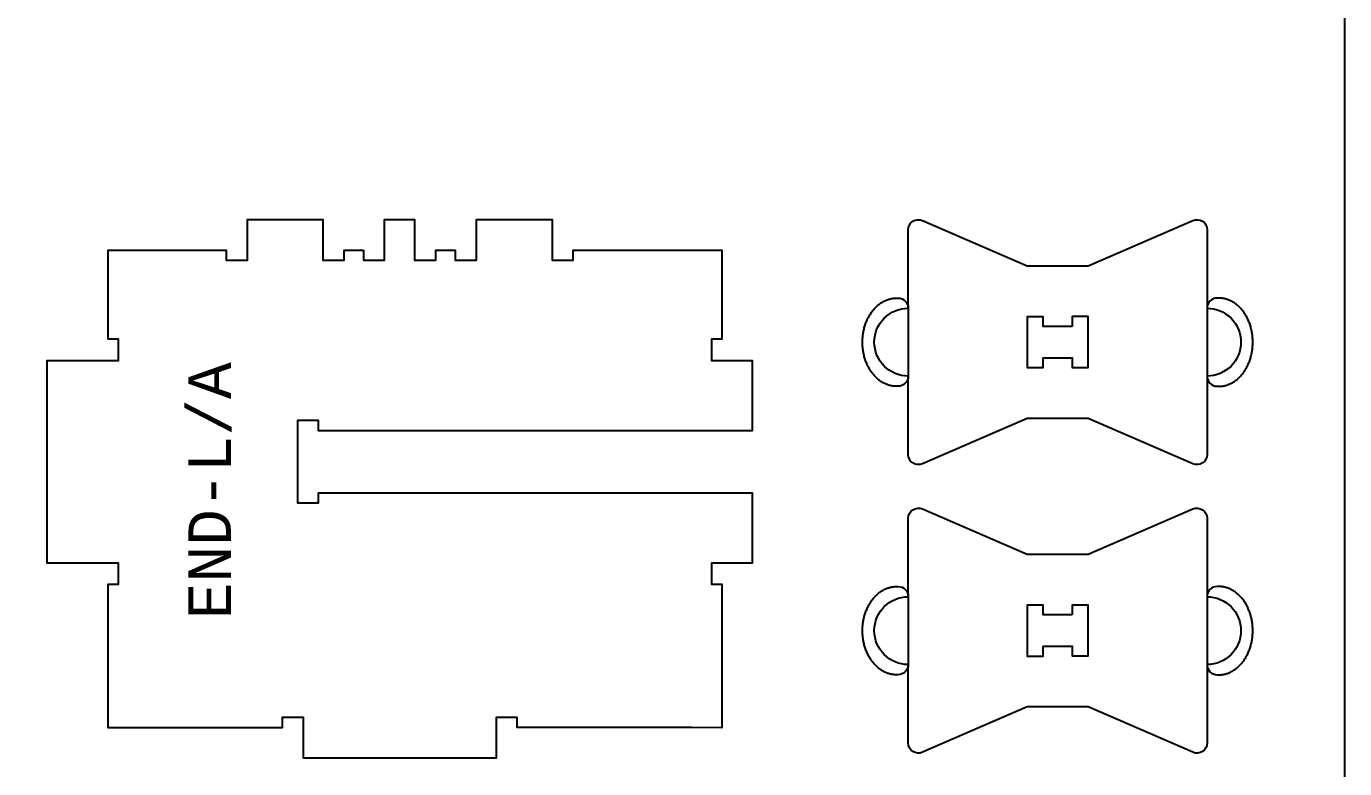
# Model space of a CAD drawing. Header units: millimetres. Extents: x -30 to 12678, y 0 to 23683.
# Drawn here: x 5416 to 6193, y 3286 to 3723 of the extents above; entities that cross this region are included whole.
import ezdxf

# ---------------------------------------------------------------- set-up
doc = ezdxf.new("R2010")
doc.units = ezdxf.units.MM
for name, color, linetype, true_color in [('0_SHEET_SPRUCEPLY_2440X122', 1, 'Continuous', 0xff0000), ('1_ANYTOOL_1MMDEEP_LABELS_S', 2, 'Continuous', 0xffff00), ('3_ANYTOOL_CUTTHROUGH_INSID', 4, 'Continuous', 0x00ffff), ('4_ANYTOOL_CUTTHROUGH_OUTSI', 5, 'Continuous', 0x0000ff), ('5_ANYTOOL_HALF_MILL_9MM_IN', 3, 'Continuous', 0x00ff00)]:
    doc.layers.add(name, color=color, linetype=linetype, true_color=true_color)
doc.styles.add('MONOTXT_REGULAR', font='')
doc.styles.get('MONOTXT_REGULAR').set_extended_font_data('Monotxt')

msp = doc.modelspace()

# ---------------------------------------------------------------- linework, layer by layer
at = {"layer": '0_SHEET_SPRUCEPLY_2440X122'}
msp.add_lwpolyline([(6192.88, 1290.9), (4972.88, 1290.9), (4972.88, 3730.9), (6192.88, 3730.9)], close=True, dxfattribs=at)
at = {"layer": '3_ANYTOOL_CUTTHROUGH_INSID'}
for points in [[(6032.32, 3546.44), (6015.26, 3546.37), (6015.26, 3552.13), (6005.79, 3552.13), (6005.79, 3522.1), (6015.26, 3522.1), (6015.26, 3527.87), (6032.32, 3527.94), (6032.32, 3522.17), (6041.79, 3522.17), (6041.79, 3552.2), (6032.32, 3552.2)], [(6032.32, 3376.44), (6015.26, 3376.37), (6015.26, 3382.13), (6005.79, 3382.13), (6005.79, 3352.1), (6015.26, 3352.1), (6015.26, 3357.87), (6032.32, 3357.94), (6032.32, 3352.17), (6041.79, 3352.17), (6041.79, 3382.2), (6032.32, 3382.2)]]:
    msp.add_lwpolyline(points, close=True, dxfattribs=at)
at = {"layer": '4_ANYTOOL_CUTTHROUGH_OUTSI'}
for p, q in [((5944.18, 3608.82, 0), (6005.79, 3582.12, 0)), ((6041.79, 3582.12, 0), (6103.41, 3608.82, 0)), ((5935.79, 3557.12, 0), (5935.79, 3603.31, 0)), ((6111.79, 3603.31, 0), (6111.79, 3557.12, 0)), ((6005.79, 3582.12, 0), (6041.79, 3582.12, 0)), ((5935.79, 3470.92, 0), (5935.79, 3517.12, 0)), ((6111.79, 3517.12, 0), (6111.79, 3470.92, 0)), ((6005.79, 3492.12, 0), (5944.18, 3465.42, 0)), ((6041.79, 3492.12, 0), (6005.79, 3492.12, 0)), ((6103.41, 3465.42, 0), (6041.79, 3492.12, 0)), ((5935.79, 3387.12, 0), (5935.79, 3433.31, 0)), ((5944.18, 3438.82, 0), (6005.79, 3412.12, 0)), ((6041.79, 3412.12, 0), (6103.41, 3438.82, 0)), ((6111.79, 3433.31, 0), (6111.79, 3387.12, 0)), ((6005.79, 3412.12, 0), (6041.79, 3412.12, 0)), ((5935.79, 3300.92, 0), (5935.79, 3347.12, 0)), ((6111.79, 3347.12, 0), (6111.79, 3300.92, 0)), ((6005.79, 3322.12, 0), (5944.18, 3295.42, 0)), ((6041.79, 3322.12, 0), (6005.79, 3322.12, 0)), ((6103.41, 3295.42, 0), (6041.79, 3322.12, 0))]:
    msp.add_line(p, q, dxfattribs=at)
msp.add_lwpolyline([(5614.8, 3591.4), (5614.8, 3585.4), (5627.3, 3585.4), (5627.3, 3609.4), (5644.86, 3609.4), (5644.86, 3585.4), (5657.36, 3585.4), (5657.36, 3591.4), (5668.86, 3591.4), (5668.86, 3585.4), (5681.36, 3585.4), (5681.36, 3609.4), (5725.92, 3609.4), (5725.92, 3585.4), (5738.42, 3585.4), (5738.42, 3591.4), (5825.92, 3591.4), (5825.92, 3538.9), (5819.92, 3538.9), (5819.92, 3526.4), (5843.92, 3526.4), (5843.92, 3484.9), (5588.42, 3484.9), (5588.42, 3490.9), (5575.92, 3490.9), (5575.92, 3442.4), (5588.42, 3442.4), (5588.42, 3448.4), (5843.92, 3448.4), (5843.92, 3406.9), (5819.92, 3406.9), (5819.92, 3394.4), (5825.92, 3394.4), (5825.93, 3309.92), (5808.18, 3309.93), (5705.42, 3309.93), (5705.42, 3315.93), (5692.92, 3315.93), (5692.92, 3291.9), (5579.42, 3291.9), (5579.42, 3315.9), (5566.92, 3315.9), (5566.92, 3309.9), (5464.42, 3309.9), (5464.42, 3394.4), (5470.42, 3394.4), (5470.42, 3406.9), (5428.42, 3406.9), (5428.42, 3526.4), (5470.42, 3526.4), (5470.42, 3538.9), (5464.42, 3538.9), (5464.42, 3591.4), (5533.92, 3591.4), (5533.92, 3585.4), (5546.42, 3585.4), (5546.42, 3609.4), (5590.86, 3609.4), (5590.86, 3585.4), (5603.36, 3585.4), (5603.36, 3591.4)], close=True, dxfattribs=at)
at = {"layer": '4_ANYTOOL_CUTTHROUGH_OUTSI', "extrusion": (0, 0, -1)}
for centre, radius, start, end in [((-5941.79, 3603.31, 0), 6, 0, 113.42906), ((-6105.79, 3603.31, 0), 6, 66.57094, 180), ((-5935.79, 3537.12, 0), 20, 270, 90), ((-6111.79, 3537.12, 0), 20, 90, 270), ((-5941.79, 3470.92, 0), 6, 246.57094, 360), ((-6105.79, 3470.92, 0), 6, 180, 293.42906), ((-5941.79, 3433.31, 0), 6, 360, 113.42906), ((-6105.79, 3433.31, 0), 6, 66.57094, 180), ((-5935.79, 3367.12, 0), 20, 270, 90), ((-6111.79, 3367.12, 0), 20, 90, 270), ((-5941.79, 3300.92, 0), 6, 246.57094, 360), ((-6105.79, 3300.92, 0), 6, 180, 293.42906)]:
    msp.add_arc(centre, radius, start, end, dxfattribs=at)
at = {"layer": '5_ANYTOOL_HALF_MILL_9MM_IN'}
for p, q in [((5915.84, 3556.86, 0), (5916.23, 3557.29, 0)), ((5916.23, 3557.29, 0), (5916.64, 3557.71, 0)), ((5916.64, 3557.71, 0), (5917.05, 3558.11, 0)), ((5917.05, 3558.11, 0), (5917.47, 3558.5, 0)), ((5917.47, 3558.5, 0), (5917.9, 3558.87, 0)), ((5917.9, 3558.87, 0), (5918.33, 3559.22, 0)), ((5918.33, 3559.22, 0), (5918.77, 3559.57, 0)), ((5918.77, 3559.57, 0), (5919.21, 3559.89, 0)), ((5919.21, 3559.89, 0), (5919.66, 3560.2, 0)), ((5919.66, 3560.2, 0), (5920.11, 3560.5, 0)), ((5920.11, 3560.5, 0), (5920.56, 3560.77, 0)), ((5920.56, 3560.77, 0), (5921.02, 3561.03, 0)), ((5921.02, 3561.03, 0), (5921.48, 3561.28, 0)), ((5921.48, 3561.28, 0), (5921.95, 3561.51, 0)), ((5921.95, 3561.51, 0), (5922.41, 3561.72, 0)), ((5922.41, 3561.72, 0), (5922.88, 3561.92, 0)), ((5922.88, 3561.92, 0), (5923.35, 3562.1, 0)), ((5923.35, 3562.1, 0), (5923.81, 3562.27, 0)), ((5923.81, 3562.27, 0), (5924.28, 3562.42, 0)), ((5924.28, 3562.42, 0), (5924.75, 3562.55, 0)), ((5924.75, 3562.55, 0), (5925.21, 3562.67, 0)), ((5925.21, 3562.67, 0), (5925.68, 3562.78, 0)), ((5925.68, 3562.78, 0), (5926.14, 3562.87, 0)), ((5926.14, 3562.87, 0), (5926.6, 3562.94, 0)), ((5926.6, 3562.94, 0), (5927.06, 3563, 0)), ((5927.06, 3563, 0), (5927.51, 3563.05, 0)), ((5927.51, 3563.05, 0), (5927.96, 3563.08, 0)), ((5927.96, 3563.08, 0), (5928.41, 3563.1, 0)), ((5928.41, 3563.1, 0), (5928.86, 3563.11, 0)), ((5928.86, 3563.11, 0), (5929.79, 3563.11, 0)), ((5935.79, 3557.12, 0), (5935.79, 3517.12, 0)), ((6111.79, 3557.12, 0), (6111.79, 3517.12, 0)), ((6118.73, 3563.11, 0), (6117.79, 3563.11, 0)), ((6119.17, 3563.1, 0), (6118.73, 3563.11, 0)), ((6119.62, 3563.08, 0), (6119.17, 3563.1, 0)), ((6120.07, 3563.05, 0), (6119.62, 3563.08, 0)), ((6120.53, 3563, 0), (6120.07, 3563.05, 0)), ((6120.99, 3562.94, 0), (6120.53, 3563, 0)), ((6121.45, 3562.87, 0), (6120.99, 3562.94, 0)), ((6121.91, 3562.78, 0), (6121.45, 3562.87, 0)), ((6122.37, 3562.67, 0), (6121.91, 3562.78, 0)), ((6122.84, 3562.55, 0), (6122.37, 3562.67, 0)), ((6123.3, 3562.42, 0), (6122.84, 3562.55, 0)), ((6123.77, 3562.27, 0), (6123.3, 3562.42, 0)), ((6124.24, 3562.1, 0), (6123.77, 3562.27, 0)), ((6124.71, 3561.92, 0), (6124.24, 3562.1, 0)), ((6125.17, 3561.72, 0), (6124.71, 3561.92, 0)), ((6125.64, 3561.51, 0), (6125.17, 3561.72, 0)), ((6126.1, 3561.28, 0), (6125.64, 3561.51, 0)), ((6126.56, 3561.03, 0), (6126.1, 3561.28, 0)), ((6127.02, 3560.77, 0), (6126.56, 3561.03, 0)), ((6127.47, 3560.5, 0), (6127.02, 3560.77, 0)), ((6127.93, 3560.2, 0), (6127.47, 3560.5, 0)), ((6128.37, 3559.89, 0), (6127.93, 3560.2, 0)), ((6128.82, 3559.57, 0), (6128.37, 3559.89, 0)), ((6129.25, 3559.22, 0), (6128.82, 3559.57, 0)), ((6129.69, 3558.87, 0), (6129.25, 3559.22, 0)), ((6130.11, 3558.5, 0), (6129.69, 3558.87, 0)), ((6130.53, 3558.11, 0), (6130.11, 3558.5, 0)), ((6130.95, 3557.71, 0), (6130.53, 3558.11, 0)), ((6131.35, 3557.29, 0), (6130.95, 3557.71, 0)), ((6131.75, 3556.86, 0), (6131.35, 3557.29, 0)), ((5911.07, 3549.05, 0), (5911.31, 3549.63, 0)), ((5911.31, 3549.63, 0), (5911.56, 3550.2, 0)), ((5911.56, 3550.2, 0), (5911.82, 3550.77, 0)), ((5911.82, 3550.77, 0), (5912.09, 3551.33, 0)), ((5912.09, 3551.33, 0), (5912.38, 3551.89, 0)), ((5912.38, 3551.89, 0), (5912.68, 3552.43, 0)), ((5912.68, 3552.43, 0), (5912.99, 3552.97, 0)), ((5912.99, 3552.97, 0), (5913.31, 3553.49, 0)), ((5913.31, 3553.49, 0), (5913.64, 3554.01, 0)), ((5913.64, 3554.01, 0), (5913.98, 3554.51, 0)), ((5913.98, 3554.51, 0), (5914.33, 3555.01, 0)), ((5914.33, 3555.01, 0), (5914.69, 3555.49, 0)), ((5914.69, 3555.49, 0), (5915.07, 3555.96, 0)), ((5915.07, 3555.96, 0), (5915.45, 3556.42, 0)), ((5915.45, 3556.42, 0), (5915.84, 3556.86, 0)), ((6132.14, 3556.42, 0), (6131.75, 3556.86, 0)), ((6132.52, 3555.96, 0), (6132.14, 3556.42, 0)), ((6132.89, 3555.49, 0), (6132.52, 3555.96, 0)), ((6133.25, 3555.01, 0), (6132.89, 3555.49, 0)), ((6133.6, 3554.51, 0), (6133.25, 3555.01, 0)), ((6133.94, 3554.01, 0), (6133.6, 3554.51, 0)), ((6134.28, 3553.49, 0), (6133.94, 3554.01, 0)), ((6134.6, 3552.97, 0), (6134.28, 3553.49, 0)), ((6134.91, 3552.43, 0), (6134.6, 3552.97, 0)), ((6135.2, 3551.89, 0), (6134.91, 3552.43, 0)), ((6135.49, 3551.33, 0), (6135.2, 3551.89, 0)), ((6135.77, 3550.77, 0), (6135.49, 3551.33, 0)), ((6136.03, 3550.2, 0), (6135.77, 3550.77, 0)), ((6136.28, 3549.63, 0), (6136.03, 3550.2, 0)), ((6136.52, 3549.05, 0), (6136.28, 3549.63, 0)), ((5909.08, 3541.23, 0), (5909.16, 3541.84, 0)), ((5909.16, 3541.84, 0), (5909.26, 3542.44, 0)), ((5909.26, 3542.44, 0), (5909.36, 3543.05, 0)), ((5909.36, 3543.05, 0), (5909.47, 3543.65, 0)), ((5909.47, 3543.65, 0), (5909.6, 3544.26, 0)), ((5909.6, 3544.26, 0), (5909.74, 3544.87, 0)), ((5909.74, 3544.87, 0), (5909.89, 3545.47, 0)), ((5909.89, 3545.47, 0), (5910.06, 3546.07, 0)), ((5910.06, 3546.07, 0), (5910.24, 3546.68, 0)), ((5910.24, 3546.68, 0), (5910.42, 3547.27, 0)), ((5910.42, 3547.27, 0), (5910.63, 3547.87, 0)), ((5910.63, 3547.87, 0), (5910.84, 3548.46, 0)), ((5910.84, 3548.46, 0), (5911.07, 3549.05, 0)), ((6136.74, 3548.46, 0), (6136.52, 3549.05, 0)), ((6136.96, 3547.87, 0), (6136.74, 3548.46, 0)), ((6137.16, 3547.27, 0), (6136.96, 3547.87, 0)), ((6137.35, 3546.68, 0), (6137.16, 3547.27, 0)), ((6137.53, 3546.07, 0), (6137.35, 3546.68, 0)), ((6137.69, 3545.47, 0), (6137.53, 3546.07, 0)), ((6137.84, 3544.87, 0), (6137.69, 3545.47, 0)), ((6137.98, 3544.26, 0), (6137.84, 3544.87, 0)), ((6138.11, 3543.65, 0), (6137.98, 3544.26, 0)), ((6138.22, 3543.05, 0), (6138.11, 3543.65, 0)), ((6138.33, 3542.44, 0), (6138.22, 3543.05, 0)), ((6138.42, 3541.84, 0), (6138.33, 3542.44, 0)), ((6138.5, 3541.23, 0), (6138.42, 3541.84, 0)), ((5908.83, 3537.11, 0), (5908.85, 3538.26, 0)), ((5908.85, 3535.95, 0), (5908.83, 3537.11, 0)), ((5908.85, 3538.26, 0), (5908.87, 3538.85, 0)), ((5908.87, 3535.36, 0), (5908.85, 3535.95, 0)), ((5908.87, 3538.85, 0), (5908.91, 3539.44, 0)), ((5908.91, 3534.77, 0), (5908.87, 3535.36, 0)), ((5908.91, 3539.44, 0), (5908.96, 3540.04, 0)), ((5908.96, 3534.18, 0), (5908.91, 3534.77, 0)), ((5908.96, 3540.04, 0), (5909.01, 3540.63, 0)), ((5909.01, 3533.58, 0), (5908.96, 3534.18, 0)), ((5909.01, 3540.63, 0), (5909.08, 3541.23, 0)), ((6138.57, 3540.63, 0), (6138.5, 3541.23, 0)), ((6138.63, 3540.04, 0), (6138.57, 3540.63, 0)), ((6138.57, 3533.58, 0), (6138.63, 3534.18, 0)), ((6138.67, 3539.44, 0), (6138.63, 3540.04, 0)), ((6138.63, 3534.18, 0), (6138.67, 3534.77, 0)), ((6138.71, 3538.85, 0), (6138.67, 3539.44, 0)), ((6138.67, 3534.77, 0), (6138.71, 3535.36, 0)), ((6138.73, 3538.26, 0), (6138.71, 3538.85, 0)), ((6138.71, 3535.36, 0), (6138.73, 3535.95, 0)), ((6138.75, 3537.11, 0), (6138.73, 3538.26, 0)), ((6138.73, 3535.95, 0), (6138.75, 3537.11, 0)), ((5909.08, 3532.98, 0), (5909.01, 3533.58, 0)), ((5909.16, 3532.37, 0), (5909.08, 3532.98, 0)), ((5909.25, 3531.77, 0), (5909.16, 3532.37, 0)), ((5909.36, 3531.16, 0), (5909.25, 3531.77, 0)), ((5909.47, 3530.56, 0), (5909.36, 3531.16, 0)), ((5909.6, 3529.95, 0), (5909.47, 3530.56, 0)), ((5909.74, 3529.35, 0), (5909.6, 3529.95, 0)), ((5909.89, 3528.74, 0), (5909.74, 3529.35, 0)), ((5910.06, 3528.14, 0), (5909.89, 3528.74, 0)), ((5910.23, 3527.54, 0), (5910.06, 3528.14, 0)), ((5910.42, 3526.94, 0), (5910.23, 3527.54, 0)), ((5910.62, 3526.34, 0), (5910.42, 3526.94, 0)), ((5910.84, 3525.75, 0), (5910.62, 3526.34, 0)), ((6136.75, 3525.75, 0), (6136.96, 3526.34, 0)), ((6136.96, 3526.34, 0), (6137.16, 3526.94, 0)), ((6137.16, 3526.94, 0), (6137.35, 3527.54, 0)), ((6137.35, 3527.54, 0), (6137.53, 3528.14, 0)), ((6137.53, 3528.14, 0), (6137.69, 3528.74, 0)), ((6137.69, 3528.74, 0), (6137.84, 3529.35, 0)), ((6137.84, 3529.35, 0), (6137.98, 3529.95, 0)), ((6137.98, 3529.95, 0), (6138.11, 3530.56, 0)), ((6138.11, 3530.56, 0), (6138.23, 3531.16, 0)), ((6138.23, 3531.16, 0), (6138.33, 3531.77, 0)), ((6138.33, 3531.77, 0), (6138.42, 3532.37, 0)), ((6138.42, 3532.37, 0), (6138.5, 3532.98, 0)), ((6138.5, 3532.98, 0), (6138.57, 3533.58, 0)), ((5911.06, 3525.16, 0), (5910.84, 3525.75, 0)), ((5911.3, 3524.58, 0), (5911.06, 3525.16, 0)), ((5911.55, 3524.01, 0), (5911.3, 3524.58, 0)), ((5911.81, 3523.44, 0), (5911.55, 3524.01, 0)), ((5912.09, 3522.88, 0), (5911.81, 3523.44, 0)), ((5912.37, 3522.33, 0), (5912.09, 3522.88, 0)), ((5912.67, 3521.78, 0), (5912.37, 3522.33, 0)), ((5912.98, 3521.24, 0), (5912.67, 3521.78, 0)), ((5913.3, 3520.72, 0), (5912.98, 3521.24, 0)), ((5913.63, 3520.2, 0), (5913.3, 3520.72, 0)), ((5913.97, 3519.7, 0), (5913.63, 3520.2, 0)), ((5914.32, 3519.2, 0), (5913.97, 3519.7, 0)), ((5914.68, 3518.72, 0), (5914.32, 3519.2, 0)), ((5915.05, 3518.25, 0), (5914.68, 3518.72, 0)), ((6132.53, 3518.25, 0), (6132.9, 3518.72, 0)), ((6132.9, 3518.72, 0), (6133.27, 3519.2, 0)), ((6133.27, 3519.2, 0), (6133.62, 3519.7, 0)), ((6133.62, 3519.7, 0), (6133.96, 3520.2, 0)), ((6133.96, 3520.2, 0), (6134.29, 3520.72, 0)), ((6134.29, 3520.72, 0), (6134.61, 3521.24, 0)), ((6134.61, 3521.24, 0), (6134.92, 3521.78, 0)), ((6134.92, 3521.78, 0), (6135.21, 3522.33, 0)), ((6135.21, 3522.33, 0), (6135.5, 3522.88, 0)), ((6135.5, 3522.88, 0), (6135.77, 3523.44, 0)), ((6135.77, 3523.44, 0), (6136.04, 3524.01, 0)), ((6136.04, 3524.01, 0), (6136.29, 3524.58, 0)), ((6136.29, 3524.58, 0), (6136.52, 3525.16, 0)), ((6136.52, 3525.16, 0), (6136.75, 3525.75, 0)), ((5915.43, 3517.79, 0), (5915.05, 3518.25, 0)), ((5915.82, 3517.35, 0), (5915.43, 3517.79, 0)), ((5916.21, 3516.92, 0), (5915.82, 3517.35, 0)), ((5916.62, 3516.5, 0), (5916.21, 3516.92, 0)), ((5917.03, 3516.1, 0), (5916.62, 3516.5, 0)), ((5917.45, 3515.72, 0), (5917.03, 3516.1, 0)), ((5917.87, 3515.34, 0), (5917.45, 3515.72, 0)), ((5918.3, 3514.99, 0), (5917.87, 3515.34, 0)), ((5918.74, 3514.65, 0), (5918.3, 3514.99, 0)), ((5919.18, 3514.32, 0), (5918.74, 3514.65, 0)), ((5919.63, 3514.01, 0), (5919.18, 3514.32, 0)), ((5920.08, 3513.72, 0), (5919.63, 3514.01, 0)), ((5920.53, 3513.44, 0), (5920.08, 3513.72, 0)), ((5920.99, 3513.18, 0), (5920.53, 3513.44, 0)), ((5921.45, 3512.93, 0), (5920.99, 3513.18, 0)), ((5921.91, 3512.7, 0), (5921.45, 3512.93, 0)), ((5922.38, 3512.49, 0), (5921.91, 3512.7, 0)), ((5922.84, 3512.29, 0), (5922.38, 3512.49, 0)), ((5923.31, 3512.11, 0), (5922.84, 3512.29, 0)), ((5923.77, 3511.94, 0), (5923.31, 3512.11, 0)), ((5924.24, 3511.79, 0), (5923.77, 3511.94, 0)), ((5924.7, 3511.66, 0), (5924.24, 3511.79, 0)), ((5925.17, 3511.54, 0), (5924.7, 3511.66, 0)), ((5925.63, 3511.44, 0), (5925.17, 3511.54, 0)), ((5926.09, 3511.35, 0), (5925.63, 3511.44, 0)), ((5926.55, 3511.27, 0), (5926.09, 3511.35, 0)), ((5927.01, 3511.21, 0), (5926.55, 3511.27, 0)), ((5927.46, 3511.16, 0), (5927.01, 3511.21, 0)), ((5927.91, 3511.13, 0), (5927.46, 3511.16, 0)), ((5928.36, 3511.11, 0), (5927.91, 3511.13, 0)), ((5928.8, 3511.11, 0), (5928.36, 3511.11, 0)), ((5929.79, 3511.11, 0), (5928.8, 3511.11, 0)), ((6117.79, 3511.11, 0), (6118.78, 3511.11, 0)), ((6118.78, 3511.11, 0), (6119.22, 3511.11, 0)), ((6119.22, 3511.11, 0), (6119.67, 3511.13, 0)), ((6119.67, 3511.13, 0), (6120.12, 3511.16, 0)), ((6120.12, 3511.16, 0), (6120.58, 3511.21, 0)), ((6120.58, 3511.21, 0), (6121.03, 3511.27, 0)), ((6121.03, 3511.27, 0), (6121.49, 3511.35, 0)), ((6121.49, 3511.35, 0), (6121.95, 3511.44, 0)), ((6121.95, 3511.44, 0), (6122.42, 3511.54, 0)), ((6122.42, 3511.54, 0), (6122.88, 3511.66, 0)), ((6122.88, 3511.66, 0), (6123.35, 3511.79, 0)), ((6123.35, 3511.79, 0), (6123.81, 3511.94, 0)), ((6123.81, 3511.94, 0), (6124.28, 3512.11, 0)), ((6124.28, 3512.11, 0), (6124.74, 3512.29, 0)), ((6124.74, 3512.29, 0), (6125.21, 3512.49, 0)), ((6125.21, 3512.49, 0), (6125.67, 3512.7, 0)), ((6125.67, 3512.7, 0), (6126.13, 3512.93, 0)), ((6126.13, 3512.93, 0), (6126.59, 3513.18, 0)), ((6126.59, 3513.18, 0), (6127.05, 3513.44, 0)), ((6127.05, 3513.44, 0), (6127.5, 3513.72, 0)), ((6127.5, 3513.72, 0), (6127.95, 3514.01, 0)), ((6127.95, 3514.01, 0), (6128.4, 3514.32, 0)), ((6128.4, 3514.32, 0), (6128.84, 3514.65, 0)), ((6128.84, 3514.65, 0), (6129.28, 3514.99, 0)), ((6129.28, 3514.99, 0), (6129.71, 3515.34, 0)), ((6129.71, 3515.34, 0), (6130.14, 3515.72, 0)), ((6130.14, 3515.72, 0), (6130.55, 3516.1, 0)), ((6130.55, 3516.1, 0), (6130.97, 3516.5, 0)), ((6130.97, 3516.5, 0), (6131.37, 3516.92, 0)), ((6131.37, 3516.92, 0), (6131.77, 3517.35, 0)), ((6131.77, 3517.35, 0), (6132.15, 3517.79, 0)), ((6132.15, 3517.79, 0), (6132.53, 3518.25, 0)), ((5915.07, 3385.96, 0), (5915.45, 3386.42, 0)), ((5915.45, 3386.42, 0), (5915.84, 3386.86, 0)), ((5915.84, 3386.86, 0), (5916.23, 3387.29, 0)), ((5916.23, 3387.29, 0), (5916.64, 3387.71, 0)), ((5916.64, 3387.71, 0), (5917.05, 3388.11, 0)), ((5917.05, 3388.11, 0), (5917.47, 3388.5, 0)), ((5917.47, 3388.5, 0), (5917.9, 3388.87, 0)), ((5917.9, 3388.87, 0), (5918.33, 3389.22, 0)), ((5918.33, 3389.22, 0), (5918.77, 3389.57, 0)), ((5918.77, 3389.57, 0), (5919.21, 3389.89, 0)), ((5919.21, 3389.89, 0), (5919.66, 3390.2, 0)), ((5919.66, 3390.2, 0), (5920.11, 3390.5, 0)), ((5920.11, 3390.5, 0), (5920.56, 3390.77, 0)), ((5920.56, 3390.77, 0), (5921.02, 3391.03, 0)), ((5921.02, 3391.03, 0), (5921.48, 3391.28, 0)), ((5921.48, 3391.28, 0), (5921.95, 3391.51, 0)), ((5921.95, 3391.51, 0), (5922.41, 3391.72, 0)), ((5922.41, 3391.72, 0), (5922.88, 3391.92, 0)), ((5922.88, 3391.92, 0), (5923.35, 3392.1, 0)), ((5923.35, 3392.1, 0), (5923.81, 3392.27, 0)), ((5923.81, 3392.27, 0), (5924.28, 3392.42, 0)), ((5924.28, 3392.42, 0), (5924.75, 3392.55, 0)), ((5924.75, 3392.55, 0), (5925.21, 3392.67, 0)), ((5925.21, 3392.67, 0), (5925.68, 3392.78, 0)), ((5925.68, 3392.78, 0), (5926.14, 3392.87, 0)), ((5926.14, 3392.87, 0), (5926.6, 3392.94, 0)), ((5926.6, 3392.94, 0), (5927.06, 3393, 0)), ((5927.06, 3393, 0), (5927.51, 3393.05, 0)), ((5927.51, 3393.05, 0), (5927.96, 3393.08, 0)), ((5927.96, 3393.08, 0), (5928.41, 3393.1, 0)), ((5928.41, 3393.1, 0), (5928.86, 3393.11, 0)), ((5928.86, 3393.11, 0), (5929.79, 3393.11, 0)), ((5935.79, 3387.12, 0), (5935.79, 3347.12, 0)), ((6111.79, 3387.12, 0), (6111.79, 3347.12, 0)), ((6118.73, 3393.11, 0), (6117.79, 3393.11, 0)), ((6119.17, 3393.1, 0), (6118.73, 3393.11, 0)), ((6119.62, 3393.08, 0), (6119.17, 3393.1, 0)), ((6120.07, 3393.05, 0), (6119.62, 3393.08, 0)), ((6120.53, 3393, 0), (6120.07, 3393.05, 0)), ((6120.99, 3392.94, 0), (6120.53, 3393, 0)), ((6121.45, 3392.87, 0), (6120.99, 3392.94, 0)), ((6121.91, 3392.78, 0), (6121.45, 3392.87, 0)), ((6122.37, 3392.67, 0), (6121.91, 3392.78, 0)), ((6122.84, 3392.55, 0), (6122.37, 3392.67, 0)), ((6123.3, 3392.42, 0), (6122.84, 3392.55, 0)), ((6123.77, 3392.27, 0), (6123.3, 3392.42, 0)), ((6124.24, 3392.1, 0), (6123.77, 3392.27, 0)), ((6124.71, 3391.92, 0), (6124.24, 3392.1, 0)), ((6125.17, 3391.72, 0), (6124.71, 3391.92, 0)), ((6125.64, 3391.51, 0), (6125.17, 3391.72, 0)), ((6126.1, 3391.28, 0), (6125.64, 3391.51, 0)), ((6126.56, 3391.03, 0), (6126.1, 3391.28, 0)), ((6127.02, 3390.77, 0), (6126.56, 3391.03, 0)), ((6127.47, 3390.5, 0), (6127.02, 3390.77, 0)), ((6127.93, 3390.2, 0), (6127.47, 3390.5, 0)), ((6128.37, 3389.89, 0), (6127.93, 3390.2, 0)), ((6128.82, 3389.57, 0), (6128.37, 3389.89, 0)), ((6129.25, 3389.22, 0), (6128.82, 3389.57, 0)), ((6129.69, 3388.87, 0), (6129.25, 3389.22, 0)), ((6130.11, 3388.5, 0), (6129.69, 3388.87, 0)), ((6130.53, 3388.11, 0), (6130.11, 3388.5, 0)), ((6130.95, 3387.71, 0), (6130.53, 3388.11, 0)), ((6131.35, 3387.29, 0), (6130.95, 3387.71, 0)), ((6131.75, 3386.86, 0), (6131.35, 3387.29, 0)), ((6132.14, 3386.42, 0), (6131.75, 3386.86, 0)), ((6132.52, 3385.96, 0), (6132.14, 3386.42, 0)), ((5910.63, 3377.87, 0), (5910.84, 3378.46, 0)), ((5910.84, 3378.46, 0), (5911.07, 3379.05, 0)), ((5911.07, 3379.05, 0), (5911.31, 3379.63, 0)), ((5911.31, 3379.63, 0), (5911.56, 3380.2, 0)), ((5911.56, 3380.2, 0), (5911.82, 3380.77, 0)), ((5911.82, 3380.77, 0), (5912.09, 3381.33, 0)), ((5912.09, 3381.33, 0), (5912.38, 3381.89, 0)), ((5912.38, 3381.89, 0), (5912.68, 3382.43, 0)), ((5912.68, 3382.43, 0), (5912.99, 3382.97, 0)), ((5912.99, 3382.97, 0), (5913.31, 3383.49, 0)), ((5913.31, 3383.49, 0), (5913.64, 3384.01, 0)), ((5913.64, 3384.01, 0), (5913.98, 3384.51, 0)), ((5913.98, 3384.51, 0), (5914.33, 3385.01, 0)), ((5914.33, 3385.01, 0), (5914.69, 3385.49, 0)), ((5914.69, 3385.49, 0), (5915.07, 3385.96, 0)), ((6132.89, 3385.49, 0), (6132.52, 3385.96, 0)), ((6133.25, 3385.01, 0), (6132.89, 3385.49, 0)), ((6133.6, 3384.51, 0), (6133.25, 3385.01, 0)), ((6133.94, 3384.01, 0), (6133.6, 3384.51, 0)), ((6134.28, 3383.49, 0), (6133.94, 3384.01, 0)), ((6134.6, 3382.97, 0), (6134.28, 3383.49, 0)), ((6134.91, 3382.43, 0), (6134.6, 3382.97, 0)), ((6135.2, 3381.89, 0), (6134.91, 3382.43, 0)), ((6135.49, 3381.33, 0), (6135.2, 3381.89, 0)), ((6135.77, 3380.77, 0), (6135.49, 3381.33, 0)), ((6136.03, 3380.2, 0), (6135.77, 3380.77, 0)), ((6136.28, 3379.63, 0), (6136.03, 3380.2, 0)), ((6136.52, 3379.05, 0), (6136.28, 3379.63, 0)), ((6136.74, 3378.46, 0), (6136.52, 3379.05, 0)), ((6136.96, 3377.87, 0), (6136.74, 3378.46, 0)), ((5909.01, 3370.63, 0), (5909.08, 3371.23, 0)), ((5909.08, 3371.23, 0), (5909.16, 3371.84, 0)), ((5909.16, 3371.84, 0), (5909.26, 3372.44, 0)), ((5909.26, 3372.44, 0), (5909.36, 3373.05, 0)), ((5909.36, 3373.05, 0), (5909.47, 3373.65, 0)), ((5909.47, 3373.65, 0), (5909.6, 3374.26, 0)), ((5909.6, 3374.26, 0), (5909.74, 3374.87, 0)), ((5909.74, 3374.87, 0), (5909.89, 3375.47, 0)), ((5909.89, 3375.47, 0), (5910.06, 3376.07, 0)), ((5910.06, 3376.07, 0), (5910.24, 3376.68, 0)), ((5910.24, 3376.68, 0), (5910.42, 3377.27, 0)), ((5910.42, 3377.27, 0), (5910.63, 3377.87, 0)), ((6137.16, 3377.27, 0), (6136.96, 3377.87, 0)), ((6137.35, 3376.68, 0), (6137.16, 3377.27, 0)), ((6137.53, 3376.07, 0), (6137.35, 3376.68, 0)), ((6137.69, 3375.47, 0), (6137.53, 3376.07, 0)), ((6137.84, 3374.87, 0), (6137.69, 3375.47, 0)), ((6137.98, 3374.26, 0), (6137.84, 3374.87, 0)), ((6138.11, 3373.65, 0), (6137.98, 3374.26, 0)), ((6138.22, 3373.05, 0), (6138.11, 3373.65, 0)), ((6138.33, 3372.44, 0), (6138.22, 3373.05, 0)), ((6138.42, 3371.84, 0), (6138.33, 3372.44, 0)), ((6138.5, 3371.23, 0), (6138.42, 3371.84, 0)), ((6138.57, 3370.63, 0), (6138.5, 3371.23, 0)), ((5908.83, 3367.11, 0), (5908.85, 3368.26, 0)), ((5908.85, 3365.95, 0), (5908.83, 3367.11, 0)), ((5908.85, 3368.26, 0), (5908.87, 3368.85, 0)), ((5908.87, 3365.36, 0), (5908.85, 3365.95, 0)), ((5908.87, 3368.85, 0), (5908.91, 3369.44, 0)), ((5908.91, 3364.77, 0), (5908.87, 3365.36, 0)), ((5908.91, 3369.44, 0), (5908.96, 3370.04, 0)), ((5908.96, 3364.18, 0), (5908.91, 3364.77, 0)), ((5908.96, 3370.04, 0), (5909.01, 3370.63, 0)), ((5909.01, 3363.58, 0), (5908.96, 3364.18, 0)), ((5909.08, 3362.98, 0), (5909.01, 3363.58, 0)), ((5909.16, 3362.37, 0), (5909.08, 3362.98, 0)), ((6138.42, 3362.37, 0), (6138.5, 3362.98, 0)), ((6138.5, 3362.98, 0), (6138.57, 3363.58, 0)), ((6138.63, 3370.04, 0), (6138.57, 3370.63, 0)), ((6138.57, 3363.58, 0), (6138.63, 3364.18, 0)), ((6138.67, 3369.44, 0), (6138.63, 3370.04, 0)), ((6138.63, 3364.18, 0), (6138.67, 3364.77, 0)), ((6138.71, 3368.85, 0), (6138.67, 3369.44, 0)), ((6138.67, 3364.77, 0), (6138.71, 3365.36, 0)), ((6138.73, 3368.26, 0), (6138.71, 3368.85, 0)), ((6138.71, 3365.36, 0), (6138.73, 3365.95, 0)), ((6138.75, 3367.11, 0), (6138.73, 3368.26, 0)), ((6138.73, 3365.95, 0), (6138.75, 3367.11, 0)), ((5909.25, 3361.77, 0), (5909.16, 3362.37, 0)), ((5909.36, 3361.16, 0), (5909.25, 3361.77, 0)), ((5909.47, 3360.56, 0), (5909.36, 3361.16, 0)), ((5909.6, 3359.95, 0), (5909.47, 3360.56, 0)), ((5909.74, 3359.35, 0), (5909.6, 3359.95, 0)), ((5909.89, 3358.74, 0), (5909.74, 3359.35, 0)), ((5910.06, 3358.14, 0), (5909.89, 3358.74, 0)), ((5910.23, 3357.54, 0), (5910.06, 3358.14, 0)), ((5910.42, 3356.94, 0), (5910.23, 3357.54, 0)), ((5910.62, 3356.34, 0), (5910.42, 3356.94, 0)), ((5910.84, 3355.75, 0), (5910.62, 3356.34, 0)), ((5911.06, 3355.16, 0), (5910.84, 3355.75, 0)), ((5911.3, 3354.58, 0), (5911.06, 3355.16, 0)), ((6136.29, 3354.58, 0), (6136.52, 3355.16, 0)), ((6136.52, 3355.16, 0), (6136.75, 3355.75, 0)), ((6136.75, 3355.75, 0), (6136.96, 3356.34, 0)), ((6136.96, 3356.34, 0), (6137.16, 3356.94, 0)), ((6137.16, 3356.94, 0), (6137.35, 3357.54, 0)), ((6137.35, 3357.54, 0), (6137.53, 3358.14, 0)), ((6137.53, 3358.14, 0), (6137.69, 3358.74, 0)), ((6137.69, 3358.74, 0), (6137.84, 3359.35, 0)), ((6137.84, 3359.35, 0), (6137.98, 3359.95, 0)), ((6137.98, 3359.95, 0), (6138.11, 3360.56, 0)), ((6138.11, 3360.56, 0), (6138.23, 3361.16, 0)), ((6138.23, 3361.16, 0), (6138.33, 3361.77, 0)), ((6138.33, 3361.77, 0), (6138.42, 3362.37, 0)), ((5911.55, 3354.01, 0), (5911.3, 3354.58, 0)), ((5911.81, 3353.44, 0), (5911.55, 3354.01, 0)), ((5912.09, 3352.88, 0), (5911.81, 3353.44, 0)), ((5912.37, 3352.33, 0), (5912.09, 3352.88, 0)), ((5912.67, 3351.78, 0), (5912.37, 3352.33, 0)), ((5912.98, 3351.24, 0), (5912.67, 3351.78, 0)), ((5913.3, 3350.72, 0), (5912.98, 3351.24, 0)), ((5913.63, 3350.2, 0), (5913.3, 3350.72, 0)), ((5913.97, 3349.7, 0), (5913.63, 3350.2, 0)), ((5914.32, 3349.2, 0), (5913.97, 3349.7, 0)), ((5914.68, 3348.72, 0), (5914.32, 3349.2, 0)), ((5915.05, 3348.25, 0), (5914.68, 3348.72, 0)), ((5915.43, 3347.79, 0), (5915.05, 3348.25, 0)), ((5915.82, 3347.35, 0), (5915.43, 3347.79, 0)), ((6131.77, 3347.35, 0), (6132.15, 3347.79, 0)), ((6132.15, 3347.79, 0), (6132.53, 3348.25, 0)), ((6132.53, 3348.25, 0), (6132.9, 3348.72, 0)), ((6132.9, 3348.72, 0), (6133.27, 3349.2, 0)), ((6133.27, 3349.2, 0), (6133.62, 3349.7, 0)), ((6133.62, 3349.7, 0), (6133.96, 3350.2, 0)), ((6133.96, 3350.2, 0), (6134.29, 3350.72, 0)), ((6134.29, 3350.72, 0), (6134.61, 3351.24, 0)), ((6134.61, 3351.24, 0), (6134.92, 3351.78, 0)), ((6134.92, 3351.78, 0), (6135.21, 3352.33, 0)), ((6135.21, 3352.33, 0), (6135.5, 3352.88, 0)), ((6135.5, 3352.88, 0), (6135.77, 3353.44, 0)), ((6135.77, 3353.44, 0), (6136.04, 3354.01, 0)), ((6136.04, 3354.01, 0), (6136.29, 3354.58, 0)), ((5916.21, 3346.92, 0), (5915.82, 3347.35, 0)), ((5916.62, 3346.5, 0), (5916.21, 3346.92, 0)), ((5917.03, 3346.1, 0), (5916.62, 3346.5, 0)), ((5917.45, 3345.72, 0), (5917.03, 3346.1, 0)), ((5917.87, 3345.34, 0), (5917.45, 3345.72, 0)), ((5918.3, 3344.99, 0), (5917.87, 3345.34, 0)), ((5918.74, 3344.65, 0), (5918.3, 3344.99, 0)), ((5919.18, 3344.32, 0), (5918.74, 3344.65, 0)), ((5919.63, 3344.01, 0), (5919.18, 3344.32, 0)), ((5920.08, 3343.72, 0), (5919.63, 3344.01, 0)), ((5920.53, 3343.44, 0), (5920.08, 3343.72, 0)), ((5920.99, 3343.18, 0), (5920.53, 3343.44, 0)), ((5921.45, 3342.93, 0), (5920.99, 3343.18, 0)), ((5921.91, 3342.7, 0), (5921.45, 3342.93, 0)), ((5922.38, 3342.49, 0), (5921.91, 3342.7, 0)), ((5922.84, 3342.29, 0), (5922.38, 3342.49, 0)), ((5923.31, 3342.11, 0), (5922.84, 3342.29, 0)), ((5923.77, 3341.94, 0), (5923.31, 3342.11, 0)), ((5924.24, 3341.79, 0), (5923.77, 3341.94, 0)), ((5924.7, 3341.66, 0), (5924.24, 3341.79, 0)), ((5925.17, 3341.54, 0), (5924.7, 3341.66, 0)), ((5925.63, 3341.44, 0), (5925.17, 3341.54, 0)), ((5926.09, 3341.35, 0), (5925.63, 3341.44, 0)), ((5926.55, 3341.27, 0), (5926.09, 3341.35, 0)), ((5927.01, 3341.21, 0), (5926.55, 3341.27, 0)), ((5927.46, 3341.16, 0), (5927.01, 3341.21, 0)), ((5927.91, 3341.13, 0), (5927.46, 3341.16, 0)), ((5928.36, 3341.11, 0), (5927.91, 3341.13, 0)), ((5928.8, 3341.11, 0), (5928.36, 3341.11, 0)), ((5929.79, 3341.11, 0), (5928.8, 3341.11, 0)), ((6117.79, 3341.11, 0), (6118.78, 3341.11, 0)), ((6118.78, 3341.11, 0), (6119.22, 3341.11, 0)), ((6119.22, 3341.11, 0), (6119.67, 3341.13, 0)), ((6119.67, 3341.13, 0), (6120.12, 3341.16, 0)), ((6120.12, 3341.16, 0), (6120.58, 3341.21, 0)), ((6120.58, 3341.21, 0), (6121.03, 3341.27, 0)), ((6121.03, 3341.27, 0), (6121.49, 3341.35, 0)), ((6121.49, 3341.35, 0), (6121.95, 3341.44, 0)), ((6121.95, 3341.44, 0), (6122.42, 3341.54, 0)), ((6122.42, 3341.54, 0), (6122.88, 3341.66, 0)), ((6122.88, 3341.66, 0), (6123.35, 3341.79, 0)), ((6123.35, 3341.79, 0), (6123.81, 3341.94, 0)), ((6123.81, 3341.94, 0), (6124.28, 3342.11, 0)), ((6124.28, 3342.11, 0), (6124.74, 3342.29, 0)), ((6124.74, 3342.29, 0), (6125.21, 3342.49, 0)), ((6125.21, 3342.49, 0), (6125.67, 3342.7, 0)), ((6125.67, 3342.7, 0), (6126.13, 3342.93, 0)), ((6126.13, 3342.93, 0), (6126.59, 3343.18, 0)), ((6126.59, 3343.18, 0), (6127.05, 3343.44, 0)), ((6127.05, 3343.44, 0), (6127.5, 3343.72, 0)), ((6127.5, 3343.72, 0), (6127.95, 3344.01, 0)), ((6127.95, 3344.01, 0), (6128.4, 3344.32, 0)), ((6128.4, 3344.32, 0), (6128.84, 3344.65, 0)), ((6128.84, 3344.65, 0), (6129.28, 3344.99, 0)), ((6129.28, 3344.99, 0), (6129.71, 3345.34, 0)), ((6129.71, 3345.34, 0), (6130.14, 3345.72, 0)), ((6130.14, 3345.72, 0), (6130.55, 3346.1, 0)), ((6130.55, 3346.1, 0), (6130.97, 3346.5, 0)), ((6130.97, 3346.5, 0), (6131.37, 3346.92, 0)), ((6131.37, 3346.92, 0), (6131.77, 3347.35, 0))]:
    msp.add_line(p, q, dxfattribs=at)
at = {"layer": '5_ANYTOOL_HALF_MILL_9MM_IN', "extrusion": (0, 0, -1)}
for centre, start, end in [((-5929.79, 3557.11, 0), 90, 179.89321), ((-5929.79, 3517.11, 0), 179.89321, 270), ((-5929.79, 3387.11, 0), 90, 179.89321), ((-5929.79, 3347.11, 0), 179.89321, 270)]:
    msp.add_arc(centre, 6, start, end, dxfattribs=at)
at = {"layer": '5_ANYTOOL_HALF_MILL_9MM_IN'}
for centre, start, end in [((6117.79, 3557.11, 0), 90, 179.89321), ((6117.79, 3517.11, 0), 179.89321, 270), ((6117.79, 3387.11, 0), 90, 179.89321), ((6117.79, 3347.11, 0), 179.89321, 270)]:
    msp.add_arc(centre, 6, start, end, dxfattribs=at)

# ---------------------------------------------------------------- texts
at = {"layer": '1_ANYTOOL_1MMDEEP_LABELS_S', "insert": (5524.39, 3449.55), "char_height": 25, "width": 319.2935, "attachment_point": 5, "rotation": 90, "style": 'MONOTXT_REGULAR'}
msp.add_mtext('END-L/A', dxfattribs=at)

doc.saveas('drawing.dxf')
